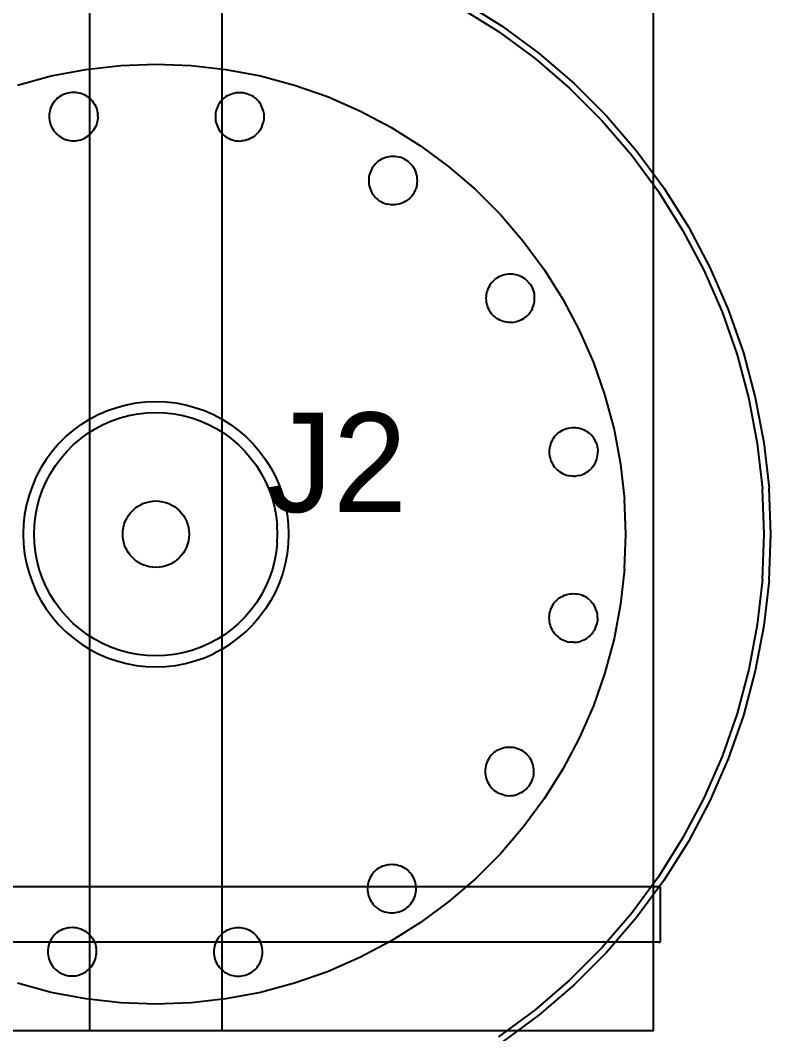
# Model space of a CAD drawing. Header units: millimetres. Extents: x -180 to 1414, y -663 to 972.
# Drawn here: x -12.3 to 55.6, y 124.8 to 216.5 of the extents above; entities that cross this region are included whole.
import ezdxf

# ---------------------------------------------------------------- set-up
doc = ezdxf.new("R2010")
doc.units = ezdxf.units.MM
doc.layers.add('AXIS_CENTRES', color=4, linetype='Continuous')
doc.layers.add('FRONT', color=8, linetype='Continuous')

msp = doc.modelspace()

# ---------------------------------------------------------------- linework, layer by layer
at = {"layer": 'AXIS_CENTRES'}
msp.add_circle((0, 170), 3, dxfattribs=at)
at = {"layer": 'FRONT'}
for p, q in [((-6, 222.5), (-6, 125.1)), ((6, 125.1), (6, 222.5)), ((45, 125.1), (45, 222.5)), ((27.8, 218.151), (31.321, 215.939)), ((27.5, 217.631), (30.983, 215.443)), ((27.5, 217.631), (30.983, 215.443)), ((30.983, 215.443), (34.292, 213.001)), ((30.983, 215.443), (34.292, 213.001)), ((31.321, 215.939), (34.666, 213.47)), ((34.292, 213.001), (37.41, 210.318)), ((34.292, 213.001), (37.41, 210.318)), ((34.666, 213.47), (37.818, 210.758)), ((-9.457, 211.434), (-6.334, 212.025)), ((-6.334, 212.025), (-3.176, 212.381)), ((-3.176, 212.381), (0, 212.5)), ((0, 212.5), (3.176, 212.381)), ((3.176, 212.381), (6.334, 212.025)), ((6.334, 212.025), (9.457, 211.434)), ((-12.527, 210.612), (-9.457, 211.434)), ((9.457, 211.434), (12.527, 210.612)), ((-8.25, 209.821), (-8.094, 209.875)), ((-8.094, 209.875), (-7.935, 209.918)), ((-7.935, 209.918), (-7.774, 209.949)), ((-7.774, 209.949), (-7.61, 209.967)), ((-7.61, 209.967), (-7.446, 209.973)), ((-7.446, 209.973), (-7.281, 209.967)), ((-7.281, 209.967), (-7.118, 209.949)), ((-7.118, 209.949), (-6.956, 209.918)), ((-6.956, 209.918), (-6.797, 209.875)), ((-6.797, 209.875), (-6.642, 209.821)), ((6.928, 209.85), (7.086, 209.892)), ((7.086, 209.892), (7.248, 209.923)), ((7.248, 209.923), (7.412, 209.941)), ((7.412, 209.941), (7.576, 209.947)), ((7.576, 209.947), (7.74, 209.941)), ((7.74, 209.941), (7.904, 209.923)), ((7.904, 209.923), (8.066, 209.892)), ((8.066, 209.892), (8.224, 209.85)), ((12.527, 210.612), (15.527, 209.562)), ((37.41, 210.318), (40.318, 207.41)), ((37.41, 210.318), (40.318, 207.41)), ((37.818, 210.758), (40.758, 207.818)), ((-9.264, 209.012), (-9.351, 208.873)), ((-9.166, 209.145), (-9.264, 209.012)), ((-9.059, 209.27), (-9.166, 209.145)), ((-9.059, 209.27), (-8.942, 209.386)), ((-8.942, 209.386), (-8.818, 209.493)), ((-8.818, 209.493), (-8.685, 209.591)), ((-8.685, 209.591), (-8.546, 209.678)), ((-8.546, 209.678), (-8.4, 209.755)), ((-8.4, 209.755), (-8.25, 209.821)), ((-6.642, 209.821), (-6.491, 209.755)), ((-6.491, 209.755), (-6.346, 209.678)), ((-6.346, 209.678), (-6.207, 209.591)), ((-6.207, 209.591), (-6.074, 209.493)), ((-6.074, 209.493), (-5.95, 209.386)), ((-5.95, 209.386), (-5.833, 209.27)), ((-5.833, 209.27), (-5.726, 209.145)), ((-5.726, 209.145), (-5.628, 209.012)), ((-5.628, 209.012), (-5.541, 208.873)), ((5.758, 208.987), (5.671, 208.847)), ((5.856, 209.119), (5.758, 208.987)), ((5.963, 209.244), (5.856, 209.119)), ((6.08, 209.36), (5.963, 209.244)), ((6.08, 209.36), (6.204, 209.467)), ((6.204, 209.467), (6.337, 209.565)), ((6.337, 209.565), (6.476, 209.652)), ((6.476, 209.652), (6.621, 209.729)), ((6.621, 209.729), (6.772, 209.795)), ((6.772, 209.795), (6.928, 209.85)), ((8.224, 209.85), (8.38, 209.795)), ((8.38, 209.795), (8.531, 209.729)), ((8.531, 209.729), (8.676, 209.652)), ((8.676, 209.652), (8.815, 209.565)), ((8.815, 209.565), (8.948, 209.467)), ((8.948, 209.467), (9.072, 209.36)), ((9.072, 209.36), (9.189, 209.244)), ((9.189, 209.244), (9.296, 209.119)), ((9.296, 209.119), (9.394, 208.987)), ((9.481, 208.847), (9.394, 208.987)), ((15.527, 209.562), (18.44, 208.291)), ((-9.621, 208.101), (-9.64, 207.938)), ((-9.591, 208.263), (-9.621, 208.101)), ((-9.548, 208.422), (-9.591, 208.263)), ((-9.494, 208.577), (-9.548, 208.422)), ((-9.428, 208.728), (-9.494, 208.577)), ((-9.351, 208.873), (-9.428, 208.728)), ((-5.541, 208.873), (-5.464, 208.728)), ((-5.464, 208.728), (-5.398, 208.577)), ((-5.398, 208.577), (-5.344, 208.422)), ((-5.344, 208.422), (-5.301, 208.263)), ((-5.301, 208.263), (-5.27, 208.101)), ((-5.27, 208.101), (-5.252, 207.938)), ((5.401, 208.075), (5.382, 207.912)), ((5.431, 208.237), (5.401, 208.075)), ((5.474, 208.396), (5.431, 208.237)), ((5.528, 208.551), (5.474, 208.396)), ((5.594, 208.702), (5.528, 208.551)), ((5.671, 208.847), (5.594, 208.702)), ((9.558, 208.702), (9.481, 208.847)), ((9.624, 208.551), (9.558, 208.702)), ((9.678, 208.396), (9.624, 208.551)), ((9.721, 208.237), (9.678, 208.396)), ((9.751, 208.075), (9.721, 208.237)), ((9.751, 208.075), (9.77, 207.912)), ((18.44, 208.291), (21.25, 206.806)), ((-9.64, 207.938), (-9.646, 207.773)), ((-9.646, 207.773), (-9.64, 207.609)), ((-9.64, 207.609), (-9.621, 207.445)), ((-9.621, 207.445), (-9.591, 207.284)), ((-9.591, 207.284), (-9.548, 207.125)), ((-9.548, 207.125), (-9.494, 206.969)), ((-5.344, 207.125), (-5.398, 206.969)), ((-5.301, 207.284), (-5.344, 207.125)), ((-5.27, 207.445), (-5.301, 207.284)), ((-5.252, 207.609), (-5.27, 207.445)), ((-5.246, 207.773), (-5.252, 207.938)), ((-5.246, 207.773), (-5.252, 207.609)), ((5.382, 207.912), (5.376, 207.747)), ((5.376, 207.747), (5.382, 207.583)), ((5.382, 207.583), (5.401, 207.419)), ((5.401, 207.419), (5.431, 207.258)), ((5.431, 207.258), (5.474, 207.099)), ((9.678, 207.099), (9.721, 207.258)), ((9.721, 207.258), (9.751, 207.419)), ((9.77, 207.583), (9.751, 207.419)), ((9.77, 207.912), (9.776, 207.747)), ((9.776, 207.747), (9.77, 207.583)), ((40.318, 207.41), (43.001, 204.292)), ((40.318, 207.41), (43.001, 204.292)), ((40.758, 207.818), (43.47, 204.666)), ((-9.494, 206.969), (-9.428, 206.819)), ((-9.428, 206.819), (-9.351, 206.673)), ((-9.351, 206.673), (-9.264, 206.534)), ((-9.264, 206.534), (-9.166, 206.401)), ((-9.166, 206.401), (-9.059, 206.277)), ((-9.059, 206.277), (-8.942, 206.16)), ((-5.833, 206.277), (-5.95, 206.16)), ((-5.726, 206.401), (-5.833, 206.277)), ((-5.628, 206.534), (-5.726, 206.401)), ((-5.541, 206.673), (-5.628, 206.534)), ((-5.464, 206.819), (-5.541, 206.673)), ((-5.398, 206.969), (-5.464, 206.819)), ((5.474, 207.099), (5.528, 206.943)), ((5.528, 206.943), (5.594, 206.793)), ((5.594, 206.793), (5.671, 206.647)), ((5.671, 206.647), (5.758, 206.508)), ((5.758, 206.508), (5.856, 206.376)), ((5.856, 206.376), (5.963, 206.251)), ((5.963, 206.251), (6.08, 206.135)), ((9.189, 206.251), (9.072, 206.135)), ((9.296, 206.376), (9.189, 206.251)), ((9.394, 206.508), (9.296, 206.376)), ((9.481, 206.647), (9.394, 206.508)), ((9.558, 206.793), (9.481, 206.647)), ((9.624, 206.943), (9.558, 206.793)), ((9.624, 206.943), (9.678, 207.099)), ((21.25, 206.806), (23.941, 205.115)), ((-8.942, 206.16), (-8.818, 206.053)), ((-8.818, 206.053), (-8.685, 205.955)), ((-8.685, 205.955), (-8.546, 205.868)), ((-8.546, 205.868), (-8.4, 205.791)), ((-8.4, 205.791), (-8.25, 205.725)), ((-8.25, 205.725), (-8.094, 205.671)), ((-8.094, 205.671), (-7.935, 205.628)), ((-7.935, 205.628), (-7.774, 205.598)), ((-7.774, 205.598), (-7.61, 205.579)), ((-7.61, 205.579), (-7.446, 205.573)), ((-7.446, 205.573), (-7.281, 205.579)), ((-7.281, 205.579), (-7.118, 205.598)), ((-7.118, 205.598), (-6.956, 205.628)), ((-6.956, 205.628), (-6.797, 205.671)), ((-6.797, 205.671), (-6.642, 205.725)), ((-6.642, 205.725), (-6.491, 205.791)), ((-6.346, 205.868), (-6.491, 205.791)), ((-6.207, 205.955), (-6.346, 205.868)), ((-6.074, 206.053), (-6.207, 205.955)), ((-5.95, 206.16), (-6.074, 206.053)), ((6.08, 206.135), (6.204, 206.027)), ((6.204, 206.027), (6.337, 205.93)), ((6.337, 205.93), (6.476, 205.842)), ((6.476, 205.842), (6.621, 205.765)), ((6.621, 205.765), (6.772, 205.699)), ((6.772, 205.699), (6.928, 205.645)), ((6.928, 205.645), (7.086, 205.602)), ((7.086, 205.602), (7.248, 205.572)), ((7.248, 205.572), (7.412, 205.553)), ((7.412, 205.553), (7.576, 205.547)), ((7.576, 205.547), (7.74, 205.553)), ((7.904, 205.572), (7.74, 205.553)), ((8.066, 205.602), (7.904, 205.572)), ((8.224, 205.645), (8.066, 205.602)), ((8.38, 205.699), (8.224, 205.645)), ((8.531, 205.765), (8.38, 205.699)), ((8.676, 205.842), (8.531, 205.765)), ((8.815, 205.93), (8.676, 205.842)), ((8.948, 206.027), (8.815, 205.93)), ((9.072, 206.135), (8.948, 206.027)), ((23.941, 205.115), (26.498, 203.228)), ((43.47, 204.666), (45.939, 201.321)), ((19.832, 203.471), (19.725, 203.346)), ((19.948, 203.587), (19.832, 203.471)), ((19.948, 203.587), (20.073, 203.695)), ((20.073, 203.695), (20.205, 203.792)), ((20.205, 203.792), (20.345, 203.88)), ((20.345, 203.88), (20.49, 203.957)), ((20.49, 203.957), (20.641, 204.023)), ((20.641, 204.023), (20.796, 204.077)), ((20.796, 204.077), (20.955, 204.12)), ((20.955, 204.12), (21.117, 204.15)), ((21.117, 204.15), (21.28, 204.169)), ((21.28, 204.169), (21.445, 204.175)), ((21.445, 204.175), (21.609, 204.169)), ((21.609, 204.169), (21.772, 204.15)), ((21.772, 204.15), (21.934, 204.12)), ((21.934, 204.12), (22.093, 204.077)), ((22.248, 204.023), (22.093, 204.077)), ((22.399, 203.957), (22.248, 204.023)), ((22.399, 203.957), (22.545, 203.88)), ((22.545, 203.88), (22.684, 203.792)), ((22.684, 203.792), (22.816, 203.695)), ((22.816, 203.695), (22.941, 203.587)), ((22.941, 203.587), (23.057, 203.471)), ((23.057, 203.471), (23.165, 203.346)), ((43.001, 204.292), (45.443, 200.983)), ((43.001, 204.292), (45.443, 200.983)), ((19.342, 202.623), (19.3, 202.464)), ((19.397, 202.778), (19.342, 202.623)), ((19.462, 202.929), (19.397, 202.778)), ((19.539, 203.075), (19.462, 202.929)), ((19.627, 203.214), (19.539, 203.075)), ((19.725, 203.346), (19.627, 203.214)), ((23.165, 203.346), (23.262, 203.214)), ((23.262, 203.214), (23.35, 203.075)), ((23.35, 203.075), (23.427, 202.929)), ((23.427, 202.929), (23.493, 202.778)), ((23.547, 202.623), (23.493, 202.778)), ((23.589, 202.464), (23.547, 202.623)), ((26.498, 203.228), (28.907, 201.155)), ((19.251, 202.139), (19.245, 201.975)), ((19.245, 201.975), (19.251, 201.81)), ((19.269, 202.303), (19.251, 202.139)), ((19.251, 201.81), (19.269, 201.647)), ((19.3, 202.464), (19.269, 202.303)), ((19.269, 201.647), (19.3, 201.485)), ((23.62, 202.303), (23.589, 202.464)), ((23.589, 201.485), (23.62, 201.647)), ((23.638, 202.139), (23.62, 202.303)), ((23.62, 201.647), (23.638, 201.81)), ((23.645, 201.975), (23.638, 202.139)), ((23.638, 201.81), (23.645, 201.975)), ((19.3, 201.485), (19.342, 201.326)), ((19.342, 201.326), (19.397, 201.171)), ((19.397, 201.171), (19.462, 201.02)), ((19.462, 201.02), (19.539, 200.875)), ((19.539, 200.875), (19.627, 200.735)), ((19.627, 200.735), (19.725, 200.603)), ((23.165, 200.603), (23.262, 200.735)), ((23.262, 200.735), (23.35, 200.875)), ((23.35, 200.875), (23.427, 201.02)), ((23.427, 201.02), (23.493, 201.171)), ((23.547, 201.326), (23.493, 201.171)), ((23.589, 201.485), (23.547, 201.326)), ((28.907, 201.155), (31.155, 198.907)), ((45.443, 200.983), (47.631, 197.5)), ((45.443, 200.983), (47.631, 197.5)), ((45.939, 201.321), (48.151, 197.8)), ((19.725, 200.603), (19.832, 200.478)), ((19.832, 200.478), (19.948, 200.362)), ((19.948, 200.362), (20.073, 200.255)), ((20.073, 200.255), (20.205, 200.157)), ((20.205, 200.157), (20.345, 200.069)), ((20.345, 200.069), (20.49, 199.993)), ((20.49, 199.993), (20.641, 199.927)), ((20.641, 199.927), (20.796, 199.872)), ((20.796, 199.872), (20.955, 199.83)), ((21.117, 199.799), (20.955, 199.83)), ((21.28, 199.781), (21.117, 199.799)), ((21.445, 199.775), (21.28, 199.781)), ((21.609, 199.781), (21.445, 199.775)), ((21.772, 199.799), (21.609, 199.781)), ((21.934, 199.83), (21.772, 199.799)), ((22.093, 199.872), (21.934, 199.83)), ((22.248, 199.927), (22.093, 199.872)), ((22.399, 199.993), (22.248, 199.927)), ((22.545, 200.069), (22.399, 199.993)), ((22.684, 200.157), (22.545, 200.069)), ((22.816, 200.255), (22.684, 200.157)), ((22.941, 200.362), (22.816, 200.255)), ((23.057, 200.478), (22.941, 200.362)), ((23.057, 200.478), (23.165, 200.603)), ((31.155, 198.907), (33.228, 196.498)), ((47.631, 197.5), (49.553, 193.864)), ((47.631, 197.5), (49.553, 193.864)), ((48.151, 197.8), (50.094, 194.124)), ((33.228, 196.498), (35.115, 193.941)), ((31.094, 193.316), (31.245, 193.382)), ((31.245, 193.382), (31.4, 193.437)), ((31.4, 193.437), (31.559, 193.479)), ((31.559, 193.479), (31.72, 193.51)), ((31.72, 193.51), (31.884, 193.528)), ((31.884, 193.528), (32.048, 193.534)), ((32.048, 193.534), (32.213, 193.528)), ((32.213, 193.528), (32.376, 193.51)), ((32.376, 193.51), (32.538, 193.479)), ((32.538, 193.479), (32.697, 193.437)), ((32.697, 193.437), (32.852, 193.382)), ((32.852, 193.382), (33.003, 193.316)), ((35.115, 193.941), (36.806, 191.25)), ((49.553, 193.864), (51.198, 190.094)), ((49.553, 193.864), (51.198, 190.094)), ((50.094, 194.124), (51.757, 190.313)), ((30.231, 192.574), (30.143, 192.434)), ((30.328, 192.706), (30.231, 192.574)), ((30.436, 192.831), (30.328, 192.706)), ((30.436, 192.831), (30.552, 192.947)), ((30.552, 192.947), (30.677, 193.054)), ((30.677, 193.054), (30.809, 193.152)), ((30.809, 193.152), (30.948, 193.24)), ((30.948, 193.24), (31.094, 193.316)), ((33.003, 193.316), (33.148, 193.24)), ((33.288, 193.152), (33.148, 193.24)), ((33.42, 193.054), (33.288, 193.152)), ((33.545, 192.947), (33.42, 193.054)), ((33.661, 192.831), (33.545, 192.947)), ((33.661, 192.831), (33.768, 192.706)), ((33.768, 192.706), (33.866, 192.574)), ((33.866, 192.574), (33.954, 192.434)), ((29.873, 191.662), (29.855, 191.499)), ((29.904, 191.824), (29.873, 191.662)), ((29.946, 191.983), (29.904, 191.824)), ((30, 192.138), (29.946, 191.983)), ((30.066, 192.289), (30, 192.138)), ((30.143, 192.434), (30.066, 192.289)), ((33.954, 192.434), (34.031, 192.289)), ((34.031, 192.289), (34.096, 192.138)), ((34.096, 192.138), (34.151, 191.983)), ((34.151, 191.983), (34.193, 191.824)), ((34.224, 191.662), (34.193, 191.824)), ((34.242, 191.499), (34.224, 191.662)), ((29.855, 191.499), (29.848, 191.334)), ((29.848, 191.334), (29.855, 191.17)), ((29.855, 191.17), (29.873, 191.006)), ((29.873, 191.006), (29.904, 190.845)), ((29.904, 190.845), (29.946, 190.686)), ((29.946, 190.686), (30, 190.531)), ((34.096, 190.531), (34.151, 190.686)), ((34.151, 190.686), (34.193, 190.845)), ((34.193, 190.845), (34.224, 191.006)), ((34.224, 191.006), (34.242, 191.17)), ((34.248, 191.334), (34.242, 191.499)), ((34.242, 191.17), (34.248, 191.334)), ((36.806, 191.25), (38.291, 188.44)), ((30, 190.531), (30.066, 190.38)), ((30.066, 190.38), (30.143, 190.234)), ((30.143, 190.234), (30.231, 190.095)), ((30.231, 190.095), (30.328, 189.963)), ((30.328, 189.963), (30.436, 189.838)), ((30.436, 189.838), (30.552, 189.722)), ((30.552, 189.722), (30.677, 189.614)), ((33.42, 189.614), (33.545, 189.722)), ((33.545, 189.722), (33.661, 189.838)), ((33.661, 189.838), (33.768, 189.963)), ((33.768, 189.963), (33.866, 190.095)), ((33.954, 190.234), (33.866, 190.095)), ((34.031, 190.38), (33.954, 190.234)), ((34.031, 190.38), (34.096, 190.531)), ((51.198, 190.094), (52.557, 186.212)), ((51.198, 190.094), (52.557, 186.212)), ((51.757, 190.313), (53.13, 186.388)), ((30.677, 189.614), (30.809, 189.517)), ((30.948, 189.429), (30.809, 189.517)), ((31.094, 189.352), (30.948, 189.429)), ((31.245, 189.286), (31.094, 189.352)), ((31.4, 189.232), (31.245, 189.286)), ((31.559, 189.189), (31.4, 189.232)), ((31.72, 189.159), (31.559, 189.189)), ((31.884, 189.14), (31.72, 189.159)), ((32.048, 189.134), (31.884, 189.14)), ((32.213, 189.14), (32.048, 189.134)), ((32.213, 189.14), (32.376, 189.159)), ((32.376, 189.159), (32.538, 189.189)), ((32.697, 189.232), (32.538, 189.189)), ((32.852, 189.286), (32.697, 189.232)), ((33.003, 189.352), (32.852, 189.286)), ((33.148, 189.429), (33.003, 189.352)), ((33.148, 189.429), (33.288, 189.517)), ((33.288, 189.517), (33.42, 189.614)), ((38.291, 188.44), (39.562, 185.527)), ((52.557, 186.212), (53.621, 182.239)), ((52.557, 186.212), (53.621, 182.239)), ((53.13, 186.388), (54.206, 182.372)), ((39.562, 185.527), (40.612, 182.527)), ((40.612, 182.527), (41.434, 179.457)), ((54.206, 182.372), (54.979, 178.287)), ((-4.384, 181.17), (-3.537, 181.467)), ((-3.537, 181.467), (-2.67, 181.699)), ((-2.67, 181.699), (-1.789, 181.866)), ((-1.789, 181.866), (-0.897, 181.966)), ((-0.897, 181.966), (0, 182)), ((0, 182), (0.897, 181.966)), ((0.897, 181.966), (1.789, 181.866)), ((1.789, 181.866), (2.67, 181.699)), ((2.67, 181.699), (3.537, 181.467)), ((3.537, 181.467), (4.384, 181.17)), ((53.621, 182.239), (54.386, 178.197)), ((53.621, 182.239), (54.386, 178.197)), ((-6, 180.392), (-5.207, 180.812)), ((-5.207, 180.812), (-4.384, 181.17)), ((-3.242, 180.511), (-2.448, 180.724)), ((-2.448, 180.724), (-1.639, 180.877)), ((-1.639, 180.877), (-0.822, 180.969)), ((-0.822, 180.969), (0, 181)), ((0, 181), (0.822, 180.969)), ((0.822, 180.969), (1.639, 180.877)), ((1.639, 180.877), (2.448, 180.724)), ((2.448, 180.724), (3.242, 180.511)), ((4.384, 181.17), (5.207, 180.812)), ((5.207, 180.812), (6, 180.392)), ((-7.482, 179.382), (-6.76, 179.915)), ((-6.76, 179.915), (-6, 180.392)), ((-5.5, 179.526), (-4.773, 179.911)), ((-4.773, 179.911), (-4.019, 180.24)), ((-4.019, 180.24), (-3.242, 180.511)), ((3.242, 180.511), (4.019, 180.24)), ((4.019, 180.24), (4.773, 179.911)), ((4.773, 179.911), (5.5, 179.526)), ((6, 180.392), (6.76, 179.915)), ((6.76, 179.915), (7.482, 179.382)), ((37.284, 179.591), (37.445, 179.621)), ((37.445, 179.621), (37.609, 179.64)), ((37.609, 179.64), (37.773, 179.646)), ((37.773, 179.646), (37.938, 179.64)), ((37.938, 179.64), (38.101, 179.621)), ((38.101, 179.621), (38.263, 179.591)), ((-8.162, 178.797), (-8.797, 178.162)), ((-8.162, 178.797), (-7.482, 179.382)), ((-6.858, 178.6), (-6.197, 179.089)), ((-6.197, 179.089), (-5.5, 179.526)), ((5.5, 179.526), (6.197, 179.089)), ((6.197, 179.089), (6.858, 178.6)), ((7.482, 179.382), (8.162, 178.797)), ((8.162, 178.797), (8.797, 178.162)), ((36.053, 178.818), (35.955, 178.685)), ((36.16, 178.942), (36.053, 178.818)), ((36.277, 179.059), (36.16, 178.942)), ((36.277, 179.059), (36.401, 179.166)), ((36.401, 179.166), (36.534, 179.264)), ((36.534, 179.264), (36.673, 179.351)), ((36.673, 179.351), (36.819, 179.428)), ((36.819, 179.428), (36.969, 179.494)), ((36.969, 179.494), (37.125, 179.548)), ((37.125, 179.548), (37.284, 179.591)), ((38.263, 179.591), (38.422, 179.548)), ((38.422, 179.548), (38.577, 179.494)), ((38.577, 179.494), (38.728, 179.428)), ((38.728, 179.428), (38.873, 179.351)), ((38.873, 179.351), (39.012, 179.264)), ((39.012, 179.264), (39.145, 179.166)), ((39.27, 179.059), (39.145, 179.166)), ((39.386, 178.942), (39.27, 179.059)), ((39.493, 178.818), (39.386, 178.942)), ((39.591, 178.685), (39.493, 178.818)), ((41.434, 179.457), (42.025, 176.334)), ((-8.797, 178.162), (-9.382, 177.482)), ((-8.064, 177.482), (-7.482, 178.064)), ((-7.482, 178.064), (-6.858, 178.6)), ((6.858, 178.6), (7.482, 178.064)), ((7.482, 178.064), (8.064, 177.482)), ((8.797, 178.162), (9.382, 177.482)), ((35.628, 177.935), (35.598, 177.774)), ((35.671, 178.094), (35.628, 177.935)), ((35.725, 178.25), (35.671, 178.094)), ((35.791, 178.4), (35.725, 178.25)), ((35.868, 178.546), (35.791, 178.4)), ((35.955, 178.685), (35.868, 178.546)), ((39.678, 178.546), (39.591, 178.685)), ((39.755, 178.4), (39.678, 178.546)), ((39.821, 178.25), (39.755, 178.4)), ((39.821, 178.25), (39.875, 178.094)), ((39.875, 178.094), (39.918, 177.935)), ((39.918, 177.935), (39.949, 177.774)), ((54.386, 178.197), (54.846, 174.11)), ((54.386, 178.197), (54.846, 174.11)), ((54.979, 178.287), (55.445, 174.155)), ((-9.382, 177.482), (-9.915, 176.76)), ((-8.6, 176.858), (-8.064, 177.482)), ((8.064, 177.482), (8.6, 176.858)), ((9.382, 177.482), (9.915, 176.76)), ((35.579, 177.61), (35.573, 177.446)), ((35.573, 177.446), (35.579, 177.281)), ((35.598, 177.774), (35.579, 177.61)), ((35.579, 177.281), (35.598, 177.118)), ((35.598, 177.118), (35.628, 176.956)), ((35.628, 176.956), (35.671, 176.797)), ((39.875, 176.797), (39.918, 176.956)), ((39.918, 176.956), (39.949, 177.118)), ((39.949, 177.774), (39.967, 177.61)), ((39.949, 177.118), (39.967, 177.281)), ((39.967, 177.61), (39.973, 177.446)), ((39.967, 177.281), (39.973, 177.446)), ((-10.392, 176), (-10.812, 175.207)), ((-9.915, 176.76), (-10.392, 176)), ((-9.526, 175.5), (-9.089, 176.197)), ((-9.089, 176.197), (-8.6, 176.858)), ((8.6, 176.858), (9.089, 176.197)), ((9.089, 176.197), (9.526, 175.5)), ((9.915, 176.76), (10.392, 176)), ((10.392, 176), (10.812, 175.207)), ((35.671, 176.797), (35.725, 176.642)), ((35.725, 176.642), (35.791, 176.491)), ((35.791, 176.491), (35.868, 176.346)), ((35.868, 176.346), (35.955, 176.207)), ((36.053, 176.074), (35.955, 176.207)), ((36.16, 175.95), (36.053, 176.074)), ((39.493, 176.074), (39.386, 175.95)), ((39.591, 176.207), (39.493, 176.074)), ((39.678, 176.346), (39.591, 176.207)), ((39.678, 176.346), (39.755, 176.491)), ((39.755, 176.491), (39.821, 176.642)), ((39.821, 176.642), (39.875, 176.797)), ((42.025, 176.334), (42.381, 173.176)), ((-10.812, 175.207), (-11.17, 174.384)), ((-9.911, 174.773), (-9.526, 175.5)), ((9.526, 175.5), (9.911, 174.773)), ((10.812, 175.207), (11.17, 174.384)), ((36.16, 175.95), (36.277, 175.833)), ((36.277, 175.833), (36.401, 175.726)), ((36.401, 175.726), (36.534, 175.628)), ((36.534, 175.628), (36.673, 175.541)), ((36.673, 175.541), (36.819, 175.464)), ((36.819, 175.464), (36.969, 175.398)), ((36.969, 175.398), (37.125, 175.344)), ((37.125, 175.344), (37.284, 175.301)), ((37.284, 175.301), (37.445, 175.27)), ((37.609, 175.252), (37.445, 175.27)), ((37.773, 175.246), (37.609, 175.252)), ((37.773, 175.246), (37.938, 175.252)), ((38.101, 175.27), (37.938, 175.252)), ((38.263, 175.301), (38.101, 175.27)), ((38.263, 175.301), (38.422, 175.344)), ((38.422, 175.344), (38.577, 175.398)), ((38.577, 175.398), (38.728, 175.464)), ((38.728, 175.464), (38.873, 175.541)), ((38.873, 175.541), (39.012, 175.628)), ((39.012, 175.628), (39.145, 175.726)), ((39.145, 175.726), (39.27, 175.833)), ((39.386, 175.95), (39.27, 175.833)), ((-11.17, 174.384), (-11.467, 173.537)), ((-10.24, 174.019), (-9.911, 174.773)), ((9.911, 174.773), (10.24, 174.019)), ((11.17, 174.384), (11.467, 173.537)), ((55.6, 170), (55.445, 174.155)), ((-11.467, 173.537), (-11.699, 172.67)), ((-10.724, 172.448), (-10.511, 173.242)), ((-10.511, 173.242), (-10.24, 174.019)), ((10.24, 174.019), (10.511, 173.242)), ((10.511, 173.242), (10.724, 172.448)), ((11.467, 173.537), (11.699, 172.67)), ((55, 170), (54.846, 174.11)), ((55, 170), (54.846, 174.11)), ((-11.699, 172.67), (-11.866, 171.789)), ((-10.877, 171.639), (-10.724, 172.448)), ((10.724, 172.448), (10.877, 171.639)), ((11.699, 172.67), (11.866, 171.789)), ((42.5, 170), (42.381, 173.176)), ((-11.866, 171.789), (-11.966, 170.897)), ((-10.969, 170.822), (-10.877, 171.639)), ((10.877, 171.639), (10.969, 170.822)), ((11.866, 171.789), (11.966, 170.897)), ((-11.966, 170.897), (-12, 170)), ((-11, 170), (-10.969, 170.822)), ((11, 170), (10.969, 170.822)), ((11.966, 170.897), (12, 170)), ((-12, 170), (-11.966, 169.103)), ((-10.969, 169.178), (-11, 170)), ((10.969, 169.178), (11, 170)), ((12, 170), (11.966, 169.103)), ((42.381, 166.824), (42.5, 170)), ((54.846, 165.89), (55, 170)), ((54.846, 165.89), (55, 170)), ((55.445, 165.845), (55.6, 170)), ((-11.966, 169.103), (-11.866, 168.211)), ((-10.877, 168.361), (-10.969, 169.178)), ((10.969, 169.178), (10.877, 168.361)), ((11.966, 169.103), (11.866, 168.211)), ((-11.866, 168.211), (-11.699, 167.33)), ((-10.724, 167.552), (-10.877, 168.361)), ((10.877, 168.361), (10.724, 167.552)), ((11.866, 168.211), (11.699, 167.33)), ((-11.699, 167.33), (-11.467, 166.463)), ((-10.511, 166.758), (-10.724, 167.552)), ((10.724, 167.552), (10.511, 166.758)), ((11.699, 167.33), (11.467, 166.463)), ((42.381, 166.824), (42.025, 163.666)), ((-11.467, 166.463), (-11.17, 165.616)), ((-10.24, 165.981), (-10.511, 166.758)), ((-9.911, 165.227), (-10.24, 165.981)), ((10.24, 165.981), (9.911, 165.227)), ((10.511, 166.758), (10.24, 165.981)), ((11.467, 166.463), (11.17, 165.616)), ((54.846, 165.89), (54.386, 161.803)), ((54.846, 165.89), (54.386, 161.803)), ((-11.17, 165.616), (-10.812, 164.793)), ((-9.526, 164.5), (-9.911, 165.227)), ((9.911, 165.227), (9.526, 164.5)), ((11.17, 165.616), (10.812, 164.793)), ((55.445, 165.845), (54.979, 161.713)), ((-10.812, 164.793), (-10.392, 164)), ((-9.089, 163.803), (-9.526, 164.5)), ((9.526, 164.5), (9.089, 163.803)), ((10.812, 164.793), (10.392, 164)), ((36.251, 164.037), (36.376, 164.144)), ((36.376, 164.144), (36.508, 164.242)), ((36.508, 164.242), (36.647, 164.329)), ((36.647, 164.329), (36.793, 164.406)), ((36.793, 164.406), (36.943, 164.472)), ((36.943, 164.472), (37.099, 164.526)), ((37.099, 164.526), (37.258, 164.569)), ((37.258, 164.569), (37.419, 164.599)), ((37.419, 164.599), (37.583, 164.618)), ((37.583, 164.618), (37.747, 164.624)), ((37.747, 164.624), (37.912, 164.618)), ((37.912, 164.618), (38.075, 164.599)), ((38.075, 164.599), (38.237, 164.569)), ((38.396, 164.526), (38.237, 164.569)), ((38.551, 164.472), (38.396, 164.526)), ((38.702, 164.406), (38.551, 164.472)), ((38.847, 164.329), (38.702, 164.406)), ((38.987, 164.242), (38.847, 164.329)), ((39.119, 164.144), (38.987, 164.242)), ((39.244, 164.037), (39.119, 164.144)), ((-10.392, 164), (-9.915, 163.24)), ((-9.915, 163.24), (-9.382, 162.518)), ((-8.6, 163.142), (-9.089, 163.803)), ((-8.064, 162.518), (-8.6, 163.142)), ((8.6, 163.142), (8.064, 162.518)), ((9.089, 163.803), (8.6, 163.142)), ((9.915, 163.24), (9.382, 162.518)), ((10.392, 164), (9.915, 163.24)), ((35.699, 163.228), (35.645, 163.072)), ((35.765, 163.379), (35.699, 163.228)), ((35.842, 163.524), (35.765, 163.379)), ((35.93, 163.663), (35.842, 163.524)), ((36.027, 163.796), (35.93, 163.663)), ((36.135, 163.92), (36.027, 163.796)), ((36.135, 163.92), (36.251, 164.037)), ((39.244, 164.037), (39.36, 163.92)), ((39.36, 163.92), (39.467, 163.796)), ((39.565, 163.663), (39.467, 163.796)), ((39.652, 163.524), (39.565, 163.663)), ((39.729, 163.379), (39.652, 163.524)), ((39.795, 163.228), (39.729, 163.379)), ((39.849, 163.072), (39.795, 163.228)), ((42.025, 163.666), (41.434, 160.543)), ((-9.382, 162.518), (-8.797, 161.838)), ((-7.482, 161.936), (-8.064, 162.518)), ((8.064, 162.518), (7.482, 161.936)), ((9.382, 162.518), (8.797, 161.838)), ((35.553, 162.588), (35.547, 162.424)), ((35.547, 162.424), (35.553, 162.26)), ((35.572, 162.752), (35.553, 162.588)), ((35.553, 162.26), (35.572, 162.096)), ((35.602, 162.914), (35.572, 162.752)), ((35.645, 163.072), (35.602, 162.914)), ((39.892, 162.914), (39.849, 163.072)), ((39.923, 162.752), (39.892, 162.914)), ((39.941, 162.588), (39.923, 162.752)), ((39.941, 162.26), (39.923, 162.096)), ((39.947, 162.424), (39.941, 162.588)), ((39.947, 162.424), (39.941, 162.26)), ((-8.797, 161.838), (-8.162, 161.203)), ((-6.858, 161.4), (-7.482, 161.936)), ((-6.197, 160.911), (-6.858, 161.4)), ((6.858, 161.4), (6.197, 160.911)), ((7.482, 161.936), (6.858, 161.4)), ((8.162, 161.203), (8.797, 161.838)), ((35.572, 162.096), (35.602, 161.934)), ((35.602, 161.934), (35.645, 161.776)), ((35.645, 161.776), (35.699, 161.62)), ((35.699, 161.62), (35.765, 161.469)), ((35.765, 161.469), (35.842, 161.324)), ((35.842, 161.324), (35.93, 161.185)), ((39.652, 161.324), (39.565, 161.185)), ((39.729, 161.469), (39.652, 161.324)), ((39.729, 161.469), (39.795, 161.62)), ((39.795, 161.62), (39.849, 161.776)), ((39.849, 161.776), (39.892, 161.934)), ((39.892, 161.934), (39.923, 162.096)), ((54.386, 161.803), (53.621, 157.761)), ((54.386, 161.803), (53.621, 157.761)), ((54.979, 161.713), (54.206, 157.628)), ((-8.162, 161.203), (-7.482, 160.618)), ((-7.482, 160.618), (-6.76, 160.085)), ((-5.5, 160.474), (-6.197, 160.911)), ((-4.773, 160.089), (-5.5, 160.474)), ((5.5, 160.474), (4.773, 160.089)), ((6.197, 160.911), (5.5, 160.474)), ((6.76, 160.085), (7.482, 160.618)), ((7.482, 160.618), (8.162, 161.203)), ((35.93, 161.185), (36.027, 161.052)), ((36.027, 161.052), (36.135, 160.928)), ((36.135, 160.928), (36.251, 160.811)), ((36.251, 160.811), (36.376, 160.704)), ((36.376, 160.704), (36.508, 160.606)), ((36.508, 160.606), (36.647, 160.519)), ((36.647, 160.519), (36.793, 160.442)), ((36.793, 160.442), (36.943, 160.376)), ((36.943, 160.376), (37.099, 160.322)), ((38.396, 160.322), (38.551, 160.376)), ((38.551, 160.376), (38.702, 160.442)), ((38.702, 160.442), (38.847, 160.519)), ((38.847, 160.519), (38.987, 160.606)), ((39.119, 160.704), (38.987, 160.606)), ((39.244, 160.811), (39.119, 160.704)), ((39.244, 160.811), (39.36, 160.928)), ((39.36, 160.928), (39.467, 161.052)), ((39.467, 161.052), (39.565, 161.185)), ((41.434, 160.543), (40.612, 157.473)), ((-6.76, 160.085), (-6, 159.608)), ((-6, 159.608), (-5.207, 159.188)), ((-4.019, 159.76), (-4.773, 160.089)), ((-3.242, 159.489), (-4.019, 159.76)), ((-2.448, 159.276), (-3.242, 159.489)), ((3.242, 159.489), (2.448, 159.276)), ((4.019, 159.76), (3.242, 159.489)), ((4.773, 160.089), (4.019, 159.76)), ((6, 159.608), (5.207, 159.188)), ((6, 159.608), (6.76, 160.085)), ((37.099, 160.322), (37.258, 160.279)), ((37.258, 160.279), (37.419, 160.249)), ((37.583, 160.23), (37.419, 160.249)), ((37.747, 160.224), (37.583, 160.23)), ((37.747, 160.224), (37.912, 160.23)), ((37.912, 160.23), (38.075, 160.249)), ((38.075, 160.249), (38.237, 160.279)), ((38.237, 160.279), (38.396, 160.322)), ((-5.207, 159.188), (-4.384, 158.83)), ((-4.384, 158.83), (-3.537, 158.533)), ((-1.639, 159.123), (-2.448, 159.276)), ((-0.822, 159.031), (-1.639, 159.123)), ((0, 159), (-0.822, 159.031)), ((0.822, 159.031), (0, 159)), ((1.639, 159.123), (0.822, 159.031)), ((2.448, 159.276), (1.639, 159.123)), ((3.537, 158.533), (4.384, 158.83)), ((4.384, 158.83), (5.207, 159.188)), ((-3.537, 158.533), (-2.67, 158.301)), ((-2.67, 158.301), (-1.789, 158.134)), ((-1.789, 158.134), (-0.897, 158.034)), ((-0.897, 158.034), (0, 158)), ((0, 158), (0.897, 158.034)), ((0.897, 158.034), (1.789, 158.134)), ((1.789, 158.134), (2.67, 158.301)), ((2.67, 158.301), (3.537, 158.533)), ((53.621, 157.761), (52.557, 153.788)), ((53.621, 157.761), (52.557, 153.788)), ((54.206, 157.628), (53.13, 153.612)), ((40.612, 157.473), (39.562, 154.473)), ((39.562, 154.473), (38.291, 151.56)), ((52.557, 153.788), (51.198, 149.906)), ((52.557, 153.788), (51.198, 149.906)), ((53.13, 153.612), (51.757, 149.687)), ((38.291, 151.56), (36.806, 148.75)), ((30.603, 150.275), (30.735, 150.373)), ((30.735, 150.373), (30.875, 150.461)), ((30.875, 150.461), (31.02, 150.538)), ((31.02, 150.538), (31.171, 150.603)), ((31.171, 150.603), (31.326, 150.658)), ((31.326, 150.658), (31.485, 150.7)), ((31.485, 150.7), (31.647, 150.731)), ((31.647, 150.731), (31.81, 150.749)), ((31.81, 150.749), (31.975, 150.755)), ((31.975, 150.755), (32.139, 150.749)), ((32.139, 150.749), (32.303, 150.731)), ((32.303, 150.731), (32.464, 150.7)), ((32.464, 150.7), (32.623, 150.658)), ((32.623, 150.658), (32.778, 150.603)), ((32.778, 150.603), (32.929, 150.538)), ((32.929, 150.538), (33.075, 150.461)), ((33.214, 150.373), (33.075, 150.461)), ((33.346, 150.275), (33.214, 150.373)), ((29.993, 149.51), (29.927, 149.359)), ((30.069, 149.655), (29.993, 149.51)), ((30.157, 149.795), (30.069, 149.655)), ((30.255, 149.927), (30.157, 149.795)), ((30.362, 150.052), (30.255, 149.927)), ((30.362, 150.052), (30.478, 150.168)), ((30.478, 150.168), (30.603, 150.275)), ((33.471, 150.168), (33.346, 150.275)), ((33.587, 150.052), (33.471, 150.168)), ((33.695, 149.927), (33.587, 150.052)), ((33.792, 149.795), (33.695, 149.927)), ((33.792, 149.795), (33.88, 149.655)), ((33.88, 149.655), (33.957, 149.51)), ((34.023, 149.359), (33.957, 149.51)), ((51.198, 149.906), (49.553, 146.136)), ((51.198, 149.906), (49.553, 146.136)), ((51.757, 149.687), (50.094, 145.876)), ((29.781, 148.72), (29.775, 148.555)), ((29.775, 148.555), (29.781, 148.391)), ((29.799, 148.883), (29.781, 148.72)), ((29.83, 149.045), (29.799, 148.883)), ((29.872, 149.204), (29.83, 149.045)), ((29.927, 149.359), (29.872, 149.204)), ((34.077, 149.204), (34.023, 149.359)), ((34.12, 149.045), (34.077, 149.204)), ((34.15, 148.883), (34.12, 149.045)), ((34.169, 148.72), (34.15, 148.883)), ((34.175, 148.555), (34.169, 148.72)), ((34.169, 148.391), (34.175, 148.555)), ((36.806, 148.75), (35.115, 146.059)), ((29.781, 148.391), (29.799, 148.228)), ((29.799, 148.228), (29.83, 148.066)), ((29.83, 148.066), (29.872, 147.907)), ((29.872, 147.907), (29.927, 147.752)), ((29.927, 147.752), (29.993, 147.601)), ((29.993, 147.601), (30.069, 147.455)), ((33.88, 147.455), (33.957, 147.601)), ((33.957, 147.601), (34.023, 147.752)), ((34.023, 147.752), (34.077, 147.907)), ((34.12, 148.066), (34.077, 147.907)), ((34.15, 148.228), (34.12, 148.066)), ((34.15, 148.228), (34.169, 148.391)), ((30.069, 147.455), (30.157, 147.316)), ((30.157, 147.316), (30.255, 147.184)), ((30.255, 147.184), (30.362, 147.059)), ((30.362, 147.059), (30.478, 146.943)), ((30.478, 146.943), (30.603, 146.835)), ((30.603, 146.835), (30.735, 146.738)), ((30.735, 146.738), (30.875, 146.65)), ((30.875, 146.65), (31.02, 146.573)), ((33.075, 146.65), (32.929, 146.573)), ((33.075, 146.65), (33.214, 146.738)), ((33.214, 146.738), (33.346, 146.835)), ((33.346, 146.835), (33.471, 146.943)), ((33.471, 146.943), (33.587, 147.059)), ((33.587, 147.059), (33.695, 147.184)), ((33.695, 147.184), (33.792, 147.316)), ((33.792, 147.316), (33.88, 147.455)), ((31.02, 146.573), (31.171, 146.507)), ((31.326, 146.453), (31.171, 146.507)), ((31.485, 146.411), (31.326, 146.453)), ((31.485, 146.411), (31.647, 146.38)), ((31.647, 146.38), (31.81, 146.362)), ((31.81, 146.362), (31.975, 146.355)), ((31.975, 146.355), (32.139, 146.362)), ((32.139, 146.362), (32.303, 146.38)), ((32.303, 146.38), (32.464, 146.411)), ((32.464, 146.411), (32.623, 146.453)), ((32.623, 146.453), (32.778, 146.507)), ((32.929, 146.573), (32.778, 146.507)), ((35.115, 146.059), (33.228, 143.502)), ((49.553, 146.136), (47.631, 142.5)), ((49.553, 146.136), (47.631, 142.5)), ((50.094, 145.876), (48.151, 142.2)), ((33.228, 143.502), (31.155, 141.093)), ((47.631, 142.5), (45.443, 139.017)), ((47.631, 142.5), (45.443, 139.017)), ((48.151, 142.2), (45.939, 138.679)), ((31.155, 141.093), (28.907, 138.845)), ((19.614, 139.323), (19.517, 139.191)), ((19.722, 139.448), (19.614, 139.323)), ((19.838, 139.564), (19.722, 139.448)), ((19.838, 139.564), (19.963, 139.672)), ((19.963, 139.672), (20.095, 139.769)), ((20.095, 139.769), (20.234, 139.857)), ((20.234, 139.857), (20.38, 139.934)), ((20.38, 139.934), (20.531, 140)), ((20.531, 140), (20.686, 140.054)), ((20.686, 140.054), (20.845, 140.096)), ((20.845, 140.096), (21.006, 140.127)), ((21.006, 140.127), (21.17, 140.145)), ((21.17, 140.145), (21.334, 140.152)), ((21.334, 140.152), (21.499, 140.145)), ((21.499, 140.145), (21.662, 140.127)), ((21.662, 140.127), (21.824, 140.096)), ((21.824, 140.096), (21.983, 140.054)), ((21.983, 140.054), (22.138, 140)), ((22.138, 140), (22.289, 139.934)), ((22.289, 139.934), (22.434, 139.857)), ((22.434, 139.857), (22.574, 139.769)), ((22.574, 139.769), (22.706, 139.672)), ((22.706, 139.672), (22.831, 139.564)), ((22.831, 139.564), (22.947, 139.448)), ((23.054, 139.323), (22.947, 139.448)), ((23.152, 139.191), (23.054, 139.323)), ((19.189, 138.441), (19.159, 138.28)), ((19.232, 138.6), (19.189, 138.441)), ((19.286, 138.755), (19.232, 138.6)), ((19.352, 138.906), (19.286, 138.755)), ((19.429, 139.052), (19.352, 138.906)), ((19.517, 139.191), (19.429, 139.052)), ((23.24, 139.052), (23.152, 139.191)), ((23.316, 138.906), (23.24, 139.052)), ((23.382, 138.755), (23.316, 138.906)), ((23.437, 138.6), (23.382, 138.755)), ((23.479, 138.441), (23.437, 138.6)), ((23.51, 138.28), (23.479, 138.441)), ((28.907, 138.845), (26.498, 136.772)), ((45.443, 139.017), (43.001, 135.708)), ((45.443, 139.017), (43.001, 135.708)), ((45.939, 138.679), (43.47, 135.334)), ((-10.147, 138.1), (-13.441, 138.1)), ((-10.013, 138.1), (-13.264, 138.1)), ((-6.796, 138.1), (-10.147, 138.1)), ((-6.707, 138.1), (-10.013, 138.1)), ((-3.408, 138.1), (-6.796, 138.1)), ((-3.363, 138.1), (-6.707, 138.1)), ((0, 138.1), (-3.408, 138.1)), ((0, 138.1), (-3.363, 138.1)), ((3.408, 138.1), (0, 138.1)), ((3.363, 138.1), (0, 138.1)), ((6.707, 138.1), (3.363, 138.1)), ((6.796, 138.1), (3.408, 138.1)), ((10.013, 138.1), (6.707, 138.1)), ((10.147, 138.1), (6.796, 138.1)), ((13.264, 138.1), (10.013, 138.1)), ((13.441, 138.1), (10.147, 138.1)), ((16.44, 138.1), (13.264, 138.1)), ((16.66, 138.1), (13.441, 138.1)), ((19.525, 138.1), (16.44, 138.1)), ((19.785, 138.1), (16.66, 138.1)), ((19.14, 138.116), (19.134, 137.952)), ((19.134, 137.952), (19.14, 137.787)), ((19.159, 138.28), (19.14, 138.116)), ((19.14, 137.787), (19.159, 137.624)), ((19.159, 137.624), (19.189, 137.462)), ((19.189, 137.462), (19.232, 137.303)), ((22.5, 138.1), (19.525, 138.1)), ((22.8, 138.1), (19.785, 138.1)), ((25.349, 138.1), (22.5, 138.1)), ((25.687, 138.1), (22.8, 138.1)), ((23.437, 137.303), (23.479, 137.462)), ((23.479, 137.462), (23.51, 137.624)), ((23.528, 138.116), (23.51, 138.28)), ((23.51, 137.624), (23.528, 137.787)), ((23.534, 137.952), (23.528, 138.116)), ((23.528, 137.787), (23.534, 137.952)), ((28.057, 138.1), (25.349, 138.1)), ((28.431, 138.1), (25.687, 138.1)), ((30.608, 138.1), (28.057, 138.1)), ((31.016, 138.1), (28.431, 138.1)), ((32.987, 138.1), (30.608, 138.1)), ((33.427, 138.1), (31.016, 138.1)), ((35.182, 138.1), (32.987, 138.1)), ((35.652, 138.1), (33.427, 138.1)), ((37.181, 138.1), (35.182, 138.1)), ((37.676, 138.1), (35.652, 138.1)), ((38.971, 138.1), (37.181, 138.1)), ((39.491, 138.1), (37.676, 138.1)), ((40.544, 138.1), (38.971, 138.1)), ((41.084, 138.1), (39.491, 138.1)), ((41.889, 138.1), (40.544, 138.1)), ((42.448, 138.1), (41.084, 138.1)), ((43.001, 138.1), (41.889, 138.1)), ((43.574, 138.1), (42.448, 138.1)), ((43.872, 138.1), (43.001, 138.1)), ((44.457, 138.1), (43.574, 138.1)), ((44.497, 138.1), (43.872, 138.1)), ((45.091, 138.1), (44.457, 138.1)), ((44.874, 138.1), (44.497, 138.1)), ((45, 138.1), (44.874, 138.1)), ((45, 133.1), (45, 138.1)), ((45.472, 138.1), (45.091, 138.1)), ((45.6, 138.1), (45.472, 138.1)), ((45.6, 138.1), (45.6, 133.1)), ((19.232, 137.303), (19.286, 137.148)), ((19.286, 137.148), (19.352, 136.997)), ((19.352, 136.997), (19.429, 136.852)), ((19.429, 136.852), (19.517, 136.712)), ((19.517, 136.712), (19.614, 136.58)), ((19.614, 136.58), (19.722, 136.455)), ((22.947, 136.455), (23.054, 136.58)), ((23.054, 136.58), (23.152, 136.712)), ((23.152, 136.712), (23.24, 136.852)), ((23.24, 136.852), (23.316, 136.997)), ((23.316, 136.997), (23.382, 137.148)), ((23.382, 137.148), (23.437, 137.303)), ((26.498, 136.772), (23.941, 134.885)), ((19.722, 136.455), (19.838, 136.339)), ((19.838, 136.339), (19.963, 136.232)), ((19.963, 136.232), (20.095, 136.134)), ((20.095, 136.134), (20.234, 136.046)), ((20.234, 136.046), (20.38, 135.969)), ((20.38, 135.969), (20.531, 135.904)), ((20.531, 135.904), (20.686, 135.849)), ((20.686, 135.849), (20.845, 135.807)), ((20.845, 135.807), (21.006, 135.776)), ((21.006, 135.776), (21.17, 135.758)), ((21.17, 135.758), (21.334, 135.752)), ((21.334, 135.752), (21.499, 135.758)), ((21.499, 135.758), (21.662, 135.776)), ((21.662, 135.776), (21.824, 135.807)), ((21.824, 135.807), (21.983, 135.849)), ((21.983, 135.849), (22.138, 135.904)), ((22.138, 135.904), (22.289, 135.969)), ((22.289, 135.969), (22.434, 136.046)), ((22.434, 136.046), (22.574, 136.134)), ((22.574, 136.134), (22.706, 136.232)), ((22.706, 136.232), (22.831, 136.339)), ((22.831, 136.339), (22.947, 136.455)), ((43.001, 135.708), (40.318, 132.59)), ((43.001, 135.708), (40.318, 132.59)), ((23.941, 134.885), (21.25, 133.194)), ((43.47, 135.334), (40.758, 132.182)), ((-9.072, 133.865), (-9.189, 133.749)), ((-9.072, 133.865), (-8.948, 133.973)), ((-8.948, 133.973), (-8.815, 134.07)), ((-8.815, 134.07), (-8.676, 134.158)), ((-8.676, 134.158), (-8.531, 134.235)), ((-8.531, 134.235), (-8.38, 134.301)), ((-8.38, 134.301), (-8.224, 134.355)), ((-8.224, 134.355), (-8.066, 134.398)), ((-8.066, 134.398), (-7.904, 134.428)), ((-7.904, 134.428), (-7.74, 134.447)), ((-7.74, 134.447), (-7.576, 134.453)), ((-7.576, 134.453), (-7.412, 134.447)), ((-7.412, 134.447), (-7.248, 134.428)), ((-7.248, 134.428), (-7.086, 134.398)), ((-7.086, 134.398), (-6.928, 134.355)), ((-6.928, 134.355), (-6.772, 134.301)), ((-6.772, 134.301), (-6.621, 134.235)), ((-6.621, 134.235), (-6.476, 134.158)), ((-6.476, 134.158), (-6.337, 134.07)), ((-6.204, 133.973), (-6.337, 134.07)), ((-6.08, 133.865), (-6.204, 133.973)), ((-5.963, 133.749), (-6.08, 133.865)), ((5.833, 133.723), (5.95, 133.84)), ((5.95, 133.84), (6.074, 133.947)), ((6.074, 133.947), (6.207, 134.045)), ((6.207, 134.045), (6.346, 134.132)), ((6.346, 134.132), (6.491, 134.209)), ((6.491, 134.209), (6.642, 134.275)), ((6.642, 134.275), (6.797, 134.329)), ((6.797, 134.329), (6.956, 134.372)), ((6.956, 134.372), (7.118, 134.402)), ((7.118, 134.402), (7.281, 134.421)), ((7.281, 134.421), (7.446, 134.427)), ((7.446, 134.427), (7.61, 134.421)), ((7.61, 134.421), (7.774, 134.402)), ((7.774, 134.402), (7.935, 134.372)), ((7.935, 134.372), (8.094, 134.329)), ((8.094, 134.329), (8.25, 134.275)), ((8.25, 134.275), (8.4, 134.209)), ((8.4, 134.209), (8.546, 134.132)), ((8.546, 134.132), (8.685, 134.045)), ((8.685, 134.045), (8.818, 133.947)), ((8.818, 133.947), (8.942, 133.84)), ((8.942, 133.84), (9.059, 133.723)), ((-10.147, 133.1), (-13.441, 133.1)), ((-10.013, 133.1), (-13.264, 133.1)), ((-6.796, 133.1), (-10.147, 133.1)), ((-6.707, 133.1), (-10.013, 133.1)), ((-9.678, 132.901), (-9.721, 132.742)), ((-9.624, 133.057), (-9.678, 132.901)), ((-9.558, 133.207), (-9.624, 133.057)), ((-9.481, 133.353), (-9.558, 133.207)), ((-9.394, 133.492), (-9.481, 133.353)), ((-9.296, 133.624), (-9.394, 133.492)), ((-9.189, 133.749), (-9.296, 133.624)), ((-3.408, 133.1), (-6.796, 133.1)), ((-3.363, 133.1), (-6.707, 133.1)), ((-5.963, 133.749), (-5.856, 133.624)), ((-5.856, 133.624), (-5.758, 133.492)), ((-5.758, 133.492), (-5.671, 133.353)), ((-5.671, 133.353), (-5.594, 133.207)), ((-5.594, 133.207), (-5.528, 133.057)), ((-5.528, 133.057), (-5.474, 132.901)), ((-5.474, 132.901), (-5.431, 132.742)), ((0, 133.1), (-3.408, 133.1)), ((0, 133.1), (-3.363, 133.1)), ((3.408, 133.1), (0, 133.1)), ((3.363, 133.1), (0, 133.1)), ((6.707, 133.1), (3.363, 133.1)), ((6.796, 133.1), (3.408, 133.1)), ((5.398, 133.031), (5.344, 132.875)), ((5.464, 133.181), (5.398, 133.031)), ((5.541, 133.327), (5.464, 133.181)), ((5.628, 133.466), (5.541, 133.327)), ((5.726, 133.599), (5.628, 133.466)), ((5.833, 133.723), (5.726, 133.599)), ((10.013, 133.1), (6.707, 133.1)), ((10.147, 133.1), (6.796, 133.1)), ((9.059, 133.723), (9.166, 133.599)), ((9.166, 133.599), (9.264, 133.466)), ((9.264, 133.466), (9.351, 133.327)), ((9.351, 133.327), (9.428, 133.181)), ((9.428, 133.181), (9.494, 133.031)), ((9.548, 132.875), (9.494, 133.031)), ((13.264, 133.1), (10.013, 133.1)), ((13.441, 133.1), (10.147, 133.1)), ((16.44, 133.1), (13.264, 133.1)), ((16.66, 133.1), (13.441, 133.1)), ((19.525, 133.1), (16.44, 133.1)), ((19.785, 133.1), (16.66, 133.1)), ((21.25, 133.194), (18.44, 131.709)), ((22.5, 133.1), (19.525, 133.1)), ((22.8, 133.1), (19.785, 133.1)), ((25.349, 133.1), (22.5, 133.1)), ((25.687, 133.1), (22.8, 133.1)), ((28.057, 133.1), (25.349, 133.1)), ((28.431, 133.1), (25.687, 133.1)), ((30.608, 133.1), (28.057, 133.1)), ((31.016, 133.1), (28.431, 133.1)), ((32.987, 133.1), (30.608, 133.1)), ((33.427, 133.1), (31.016, 133.1)), ((35.182, 133.1), (32.987, 133.1)), ((35.652, 133.1), (33.427, 133.1)), ((37.181, 133.1), (35.182, 133.1)), ((37.676, 133.1), (35.652, 133.1)), ((38.971, 133.1), (37.181, 133.1)), ((39.491, 133.1), (37.676, 133.1)), ((40.544, 133.1), (38.971, 133.1)), ((41.084, 133.1), (39.491, 133.1)), ((41.889, 133.1), (40.544, 133.1)), ((42.448, 133.1), (41.084, 133.1)), ((43.001, 133.1), (41.889, 133.1)), ((43.574, 133.1), (42.448, 133.1)), ((43.872, 133.1), (43.001, 133.1)), ((44.457, 133.1), (43.574, 133.1)), ((44.497, 133.1), (43.872, 133.1)), ((45.091, 133.1), (44.457, 133.1)), ((44.874, 133.1), (44.497, 133.1)), ((44.874, 133.1), (45, 133.1)), ((45.472, 133.1), (45.091, 133.1)), ((45.472, 133.1), (45.6, 133.1)), ((-9.77, 132.417), (-9.776, 132.253)), ((-9.776, 132.253), (-9.77, 132.088)), ((-9.751, 132.581), (-9.77, 132.417)), ((-9.77, 132.088), (-9.751, 131.925)), ((-9.721, 132.742), (-9.751, 132.581)), ((-5.431, 132.742), (-5.401, 132.581)), ((-5.382, 132.417), (-5.401, 132.581)), ((-5.401, 131.925), (-5.382, 132.088)), ((-5.376, 132.253), (-5.382, 132.417)), ((-5.382, 132.088), (-5.376, 132.253)), ((5.252, 132.391), (5.246, 132.227)), ((5.246, 132.227), (5.252, 132.062)), ((5.27, 132.555), (5.252, 132.391)), ((5.252, 132.062), (5.27, 131.899)), ((5.301, 132.716), (5.27, 132.555)), ((5.344, 132.875), (5.301, 132.716)), ((9.591, 132.716), (9.548, 132.875)), ((9.621, 132.555), (9.591, 132.716)), ((9.64, 132.391), (9.621, 132.555)), ((9.621, 131.899), (9.64, 132.062)), ((9.646, 132.227), (9.64, 132.391)), ((9.64, 132.062), (9.646, 132.227)), ((40.318, 132.59), (37.41, 129.682)), ((40.318, 132.59), (37.41, 129.682)), ((40.758, 132.182), (37.818, 129.242)), ((-9.751, 131.925), (-9.721, 131.763)), ((-9.721, 131.763), (-9.678, 131.604)), ((-9.678, 131.604), (-9.624, 131.449)), ((-9.624, 131.449), (-9.558, 131.298)), ((-9.558, 131.298), (-9.481, 131.153)), ((-9.481, 131.153), (-9.394, 131.013)), ((-5.758, 131.013), (-5.671, 131.153)), ((-5.671, 131.153), (-5.594, 131.298)), ((-5.594, 131.298), (-5.528, 131.449)), ((-5.528, 131.449), (-5.474, 131.604)), ((-5.474, 131.604), (-5.431, 131.763)), ((-5.431, 131.763), (-5.401, 131.925)), ((5.27, 131.899), (5.301, 131.737)), ((5.301, 131.737), (5.344, 131.578)), ((5.344, 131.578), (5.398, 131.423)), ((5.398, 131.423), (5.464, 131.272)), ((5.464, 131.272), (5.541, 131.127)), ((5.541, 131.127), (5.628, 130.988)), ((9.264, 130.988), (9.351, 131.127)), ((9.351, 131.127), (9.428, 131.272)), ((9.428, 131.272), (9.494, 131.423)), ((9.494, 131.423), (9.548, 131.578)), ((9.548, 131.578), (9.591, 131.737)), ((9.591, 131.737), (9.621, 131.899)), ((18.44, 131.709), (15.527, 130.438)), ((-9.394, 131.013), (-9.296, 130.881)), ((-9.296, 130.881), (-9.189, 130.756)), ((-9.189, 130.756), (-9.072, 130.64)), ((-9.072, 130.64), (-8.948, 130.533)), ((-8.948, 130.533), (-8.815, 130.435)), ((-8.815, 130.435), (-8.676, 130.348)), ((-8.676, 130.348), (-8.531, 130.271)), ((-8.531, 130.271), (-8.38, 130.205)), ((-8.38, 130.205), (-8.224, 130.15)), ((-8.224, 130.15), (-8.066, 130.108)), ((-7.086, 130.108), (-6.928, 130.15)), ((-6.928, 130.15), (-6.772, 130.205)), ((-6.772, 130.205), (-6.621, 130.271)), ((-6.621, 130.271), (-6.476, 130.348)), ((-6.476, 130.348), (-6.337, 130.435)), ((-6.337, 130.435), (-6.204, 130.533)), ((-6.204, 130.533), (-6.08, 130.64)), ((-6.08, 130.64), (-5.963, 130.756)), ((-5.963, 130.756), (-5.856, 130.881)), ((-5.856, 130.881), (-5.758, 131.013)), ((5.628, 130.988), (5.726, 130.855)), ((5.726, 130.855), (5.833, 130.73)), ((5.833, 130.73), (5.95, 130.614)), ((5.95, 130.614), (6.074, 130.507)), ((6.074, 130.507), (6.207, 130.409)), ((6.207, 130.409), (6.346, 130.322)), ((6.346, 130.322), (6.491, 130.245)), ((6.491, 130.245), (6.642, 130.179)), ((6.642, 130.179), (6.797, 130.125)), ((8.094, 130.125), (8.25, 130.179)), ((8.25, 130.179), (8.4, 130.245)), ((8.4, 130.245), (8.546, 130.322)), ((8.546, 130.322), (8.685, 130.409)), ((8.685, 130.409), (8.818, 130.507)), ((8.818, 130.507), (8.942, 130.614)), ((8.942, 130.614), (9.059, 130.73)), ((9.059, 130.73), (9.166, 130.855)), ((9.166, 130.855), (9.264, 130.988)), ((15.527, 130.438), (12.527, 129.388)), ((-9.457, 128.566), (-12.527, 129.388)), ((-8.066, 130.108), (-7.904, 130.077)), ((-7.904, 130.077), (-7.74, 130.059)), ((-7.74, 130.059), (-7.576, 130.053)), ((-7.576, 130.053), (-7.412, 130.059)), ((-7.412, 130.059), (-7.248, 130.077)), ((-7.248, 130.077), (-7.086, 130.108)), ((6.797, 130.125), (6.956, 130.082)), ((6.956, 130.082), (7.118, 130.051)), ((7.118, 130.051), (7.281, 130.033)), ((7.281, 130.033), (7.446, 130.027)), ((7.446, 130.027), (7.61, 130.033)), ((7.61, 130.033), (7.774, 130.051)), ((7.774, 130.051), (7.935, 130.082)), ((7.935, 130.082), (8.094, 130.125)), ((12.527, 129.388), (9.457, 128.566)), ((37.41, 129.682), (34.292, 126.999)), ((37.41, 129.682), (34.292, 126.999)), ((37.818, 129.242), (34.666, 126.53)), ((-6.334, 127.975), (-9.457, 128.566)), ((9.457, 128.566), (6.334, 127.975)), ((-3.176, 127.619), (-6.334, 127.975)), ((0, 127.5), (-3.176, 127.619)), ((3.176, 127.619), (0, 127.5)), ((6.334, 127.975), (3.176, 127.619)), ((34.292, 126.999), (30.983, 124.557)), ((34.292, 126.999), (30.983, 124.557)), ((34.666, 126.53), (31.321, 124.061)), ((-10.013, 125.1), (-13.264, 125.1)), ((-6.707, 125.1), (-10.013, 125.1)), ((-3.363, 125.1), (-6.707, 125.1)), ((-5.983, 125.1), (-6, 125.1)), ((-5.933, 125.1), (-5.983, 125.1)), ((-5.85, 125.1), (-5.933, 125.1)), ((-5.733, 125.1), (-5.85, 125.1)), ((-5.585, 125.1), (-5.733, 125.1)), ((-5.406, 125.1), (-5.585, 125.1)), ((-5.196, 125.1), (-5.406, 125.1)), ((-4.957, 125.1), (-5.196, 125.1)), ((-4.691, 125.1), (-4.957, 125.1)), ((-4.398, 125.1), (-4.691, 125.1)), ((-4.081, 125.1), (-4.398, 125.1)), ((-3.741, 125.1), (-4.081, 125.1)), ((-3.38, 125.1), (-3.741, 125.1)), ((-3, 125.1), (-3.38, 125.1)), ((0, 125.1), (-3.363, 125.1)), ((-2.603, 125.1), (-3, 125.1)), ((-2.192, 125.1), (-2.603, 125.1)), ((-1.769, 125.1), (-2.192, 125.1)), ((-1.335, 125.1), (-1.769, 125.1)), ((-0.894, 125.1), (-1.335, 125.1)), ((-0.448, 125.1), (-0.894, 125.1)), ((0, 125.1), (-0.448, 125.1)), ((3.363, 125.1), (0, 125.1)), ((0.448, 125.1), (0, 125.1)), ((0.894, 125.1), (0.448, 125.1)), ((1.335, 125.1), (0.894, 125.1)), ((1.769, 125.1), (1.335, 125.1)), ((2.192, 125.1), (1.769, 125.1)), ((2.603, 125.1), (2.192, 125.1)), ((3, 125.1), (2.603, 125.1)), ((3.38, 125.1), (3, 125.1)), ((6.707, 125.1), (3.363, 125.1)), ((3.741, 125.1), (3.38, 125.1)), ((4.081, 125.1), (3.741, 125.1)), ((4.398, 125.1), (4.081, 125.1)), ((4.691, 125.1), (4.398, 125.1)), ((4.957, 125.1), (4.691, 125.1)), ((5.196, 125.1), (4.957, 125.1)), ((5.406, 125.1), (5.196, 125.1)), ((5.585, 125.1), (5.406, 125.1)), ((5.733, 125.1), (5.585, 125.1)), ((5.85, 125.1), (5.733, 125.1)), ((5.933, 125.1), (5.85, 125.1)), ((5.983, 125.1), (5.933, 125.1)), ((6, 125.1), (5.983, 125.1)), ((10.013, 125.1), (6.707, 125.1)), ((13.264, 125.1), (10.013, 125.1)), ((16.44, 125.1), (13.264, 125.1)), ((19.525, 125.1), (16.44, 125.1)), ((22.5, 125.1), (19.525, 125.1)), ((25.349, 125.1), (22.5, 125.1)), ((28.057, 125.1), (25.349, 125.1)), ((30.608, 125.1), (28.057, 125.1)), ((32.987, 125.1), (30.608, 125.1)), ((35.182, 125.1), (32.987, 125.1)), ((37.181, 125.1), (35.182, 125.1)), ((38.971, 125.1), (37.181, 125.1)), ((40.544, 125.1), (38.971, 125.1)), ((41.889, 125.1), (40.544, 125.1)), ((43.001, 125.1), (41.889, 125.1)), ((43.872, 125.1), (43.001, 125.1)), ((44.497, 125.1), (43.872, 125.1)), ((44.874, 125.1), (44.497, 125.1)), ((45, 125.1), (44.874, 125.1))]:
    msp.add_line(p, q, dxfattribs=at)

# ---------------------------------------------------------------- texts
at = {"layer": 'AXIS_CENTRES'}
msp.add_text('J2', height=9, dxfattribs=at).set_placement((10, 172))

doc.saveas('drawing.dxf')
